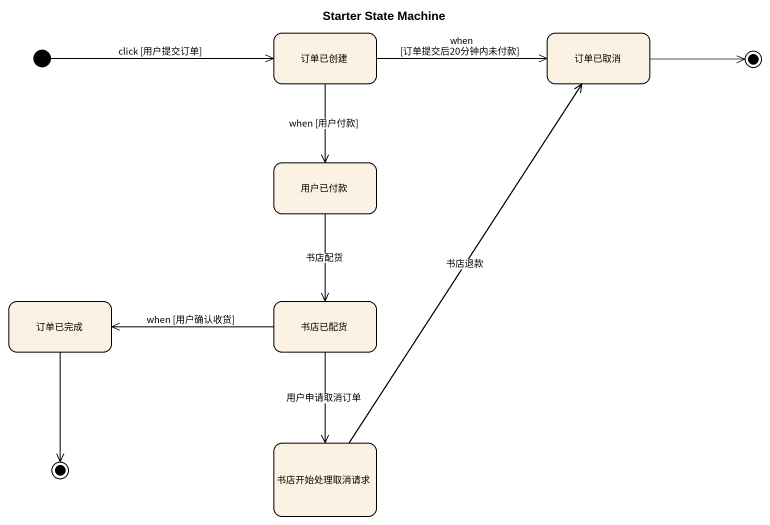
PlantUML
@startuml
title Starter State Machine
hide empty description
state 订单已创建
state 订单已取消
state final1 <<end>>
state 用户已付款
state 订单已完成
state 书店已配货
state 书店开始处理取消请求
state final2 <<end>>
[*] -right-> 订单已创建 : click [用户提交订单]
订单已创建 -right-> 订单已取消 : when [订单提交后20分钟内未付款]
订单已创建 --> 用户已付款 : when [用户付款]
订单已取消 -right-> final1
用户已付款 --> 书店已配货 : 书店配货
订单已完成 --> final2
书店已配货 -left-> 订单已完成 : when [用户确认收货]
书店已配货 --> 书店开始处理取消请求 : 用户申请取消订单
书店开始处理取消请求 -up-> 订单已取消 : 书店退款
@enduml
